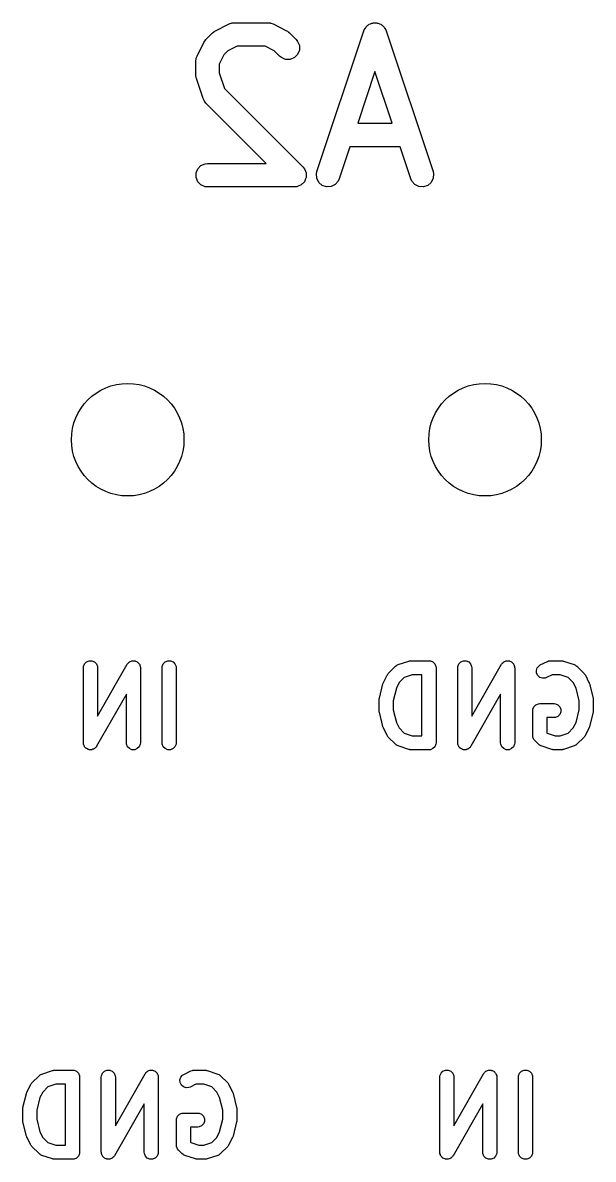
# Model space of a CAD drawing. Extents: x 89 to 178, y -115 to -57.
# Drawn here: x 101.36 to 107.44, y -85.07 to -72.96 of the extents above; entities that cross this region are included whole.
import ezdxf

# ---------------------------------------------------------------- set-up
doc = ezdxf.new("R2010")
doc.units = 0
doc.layers.add('BLACK', color=7, linetype='CONTINUOUS')

msp = doc.modelspace()

# ---------------------------------------------------------------- linework, layer by layer
at = {"layer": 'BLACK', "linetype": 'CONTINUOUS'}
for p, q in [((103.405033, -73.047159), (103.415526, -73.040554)), ((103.415526, -73.040554), (103.558383, -72.969125)), ((103.558383, -72.969125), (103.581268, -72.960367)), ((103.581268, -72.960367), (103.58575, -72.960048)), ((103.58575, -72.960048), (103.589899, -72.95833)), ((103.589899, -72.95833), (103.614285, -72.955928)), ((103.614285, -72.955928), (103.971428, -72.955928)), ((103.971428, -72.955928), (103.995814, -72.95833)), ((103.995814, -72.95833), (103.999962, -72.960048)), ((103.999962, -72.960048), (104.004444, -72.960367)), ((104.004444, -72.960367), (104.02733, -72.969125)), ((104.02733, -72.969125), (104.170187, -73.040554)), ((104.170187, -73.040554), (104.180683, -73.047161)), ((104.495699, -74.5414), (104.995699, -73.041399)), ((104.995699, -73.041399), (105.005689, -73.019024)), ((105.005689, -73.019024), (105.01154, -73.012276)), ((105.01154, -73.012276), (105.015535, -73.004288)), ((105.015535, -73.004288), (105.027374, -72.99402)), ((105.027374, -72.99402), (105.037644, -72.982179)), ((105.037644, -72.982179), (105.045634, -72.978183)), ((105.045634, -72.978183), (105.052381, -72.972333)), ((105.052381, -72.972333), (105.067248, -72.967377)), ((105.067248, -72.967377), (105.081269, -72.960367)), ((105.081269, -72.960367), (105.090178, -72.959733)), ((105.090178, -72.959733), (105.09865, -72.95691)), ((105.09865, -72.95691), (105.114284, -72.95802)), ((105.114284, -72.95802), (105.129918, -72.95691)), ((105.129918, -72.95691), (105.138389, -72.959733)), ((105.138389, -72.959733), (105.147299, -72.960367)), ((105.147299, -72.960367), (105.161318, -72.967376)), ((105.161318, -72.967376), (105.176188, -72.972333)), ((105.176188, -72.972333), (105.182935, -72.978184)), ((105.182935, -72.978184), (105.190924, -72.982179)), ((105.190924, -72.982179), (105.201191, -72.994018)), ((105.201191, -72.994018), (105.213033, -73.004288)), ((105.213033, -73.004288), (105.217028, -73.012279)), ((105.217028, -73.012279), (105.222879, -73.019025)), ((105.222879, -73.019025), (105.232869, -73.0414)), ((105.232869, -73.0414), (105.732869, -74.5414)), ((103.288196, -73.167883), (103.294802, -73.157388)), ((103.294802, -73.157388), (103.296066, -73.154338)), ((103.296066, -73.154338), (103.298884, -73.150903)), ((103.298884, -73.150903), (103.30125, -73.147146)), ((103.30125, -73.147146), (103.303741, -73.144984)), ((103.303741, -73.144984), (103.311611, -73.135396)), ((103.311611, -73.135396), (103.38304, -73.063968)), ((103.38304, -73.063968), (103.392628, -73.056099)), ((103.392628, -73.056099), (103.394789, -73.053608)), ((103.394789, -73.053608), (103.398545, -73.051243)), ((103.398545, -73.051243), (103.401982, -73.048423)), ((103.401982, -73.048423), (103.405033, -73.047159)), ((104.180683, -73.047161), (104.183731, -73.048424)), ((104.183731, -73.048424), (104.187162, -73.05124)), ((104.187162, -73.05124), (104.190924, -73.053608)), ((104.190924, -73.053608), (104.193087, -73.056102)), ((104.193087, -73.056102), (104.202673, -73.063969)), ((104.202673, -73.063969), (104.274101, -73.135396)), ((104.274101, -73.135396), (104.289646, -73.154338)), ((104.289646, -73.154338), (104.308311, -73.199398)), ((103.216767, -73.31074), (103.288196, -73.167883)), ((103.545473, -73.255088), (103.502729, -73.297831)), ((103.643793, -73.205928), (103.545473, -73.255088)), ((103.94192, -73.205928), (103.643793, -73.205928)), ((104.04024, -73.255088), (103.94192, -73.205928)), ((104.097324, -73.312173), (104.04024, -73.255088)), ((104.308311, -73.248171), (104.289646, -73.293231)), ((104.308311, -73.199398), (104.308311, -73.248171)), ((103.20357, -73.366642), (103.205972, -73.342256)), ((103.20357, -73.5095), (103.20357, -73.366642)), ((103.205972, -73.342256), (103.20769, -73.338107)), ((103.20769, -73.338107), (103.208009, -73.333626)), ((103.208009, -73.333626), (103.216767, -73.31074)), ((103.502729, -73.297831), (103.45357, -73.39615)), ((103.45357, -73.39615), (103.45357, -73.489215)), ((104.116266, -73.327718), (104.097324, -73.312173)), ((104.161326, -73.346383), (104.116266, -73.327718)), ((104.210099, -73.346383), (104.161326, -73.346383)), ((104.255159, -73.327718), (104.210099, -73.346383)), ((104.289646, -73.293231), (104.255159, -73.327718)), ((103.204785, -73.521843), (103.20357, -73.5095)), ((103.204552, -73.525135), (103.204785, -73.521843)), ((103.205536, -73.529464), (103.204552, -73.525135)), ((103.45357, -73.489215), (103.509252, -73.656262)), ((105.114283, -73.476211), (104.930569, -74.027357)), ((105.297999, -74.027357), (105.114283, -73.476211)), ((103.205972, -73.533886), (103.205536, -73.529464)), ((103.207235, -73.536935), (103.205972, -73.533886)), ((103.209985, -73.549029), (103.207235, -73.536935)), ((103.281414, -73.763313), (103.209985, -73.549029)), ((103.291404, -73.785688), (103.281414, -73.763313)), ((103.509252, -73.656262), (104.34553, -74.492539)), ((103.294347, -73.789081), (103.291404, -73.785688)), ((103.296066, -73.793231), (103.294347, -73.789081)), ((103.311611, -73.812173), (103.296066, -73.793231)), ((103.955365, -74.455928), (103.311611, -73.812173)), ((104.930569, -74.027357), (105.297999, -74.027357)), ((104.847235, -74.277357), (104.732869, -74.620456)), ((105.381332, -74.277357), (104.847235, -74.277357)), ((105.495699, -74.620457), (105.381332, -74.277357)), ((103.224636, -74.511482), (103.259124, -74.476994)), ((103.259124, -74.476994), (103.304184, -74.45833)), ((103.304184, -74.45833), (103.32857, -74.455928)), ((103.32857, -74.455928), (103.955365, -74.455928)), ((104.34553, -74.492539), (104.361075, -74.511481)), ((103.205972, -74.556542), (103.224636, -74.511482)), ((103.205972, -74.605314), (103.205972, -74.556542)), ((103.224636, -74.650374), (103.205972, -74.605314)), ((104.361075, -74.511481), (104.361076, -74.511482)), ((104.361076, -74.511482), (104.372008, -74.537877)), ((104.372008, -74.537877), (104.37974, -74.556541)), ((104.37974, -74.605315), (104.374273, -74.618512)), ((104.37974, -74.556541), (104.37974, -74.605315)), ((104.490266, -74.565294), (104.495699, -74.5414)), ((104.493723, -74.613943), (104.490266, -74.565294)), ((104.515535, -74.657568), (104.493723, -74.613943)), ((105.734845, -74.613944), (105.713033, -74.657568)), ((105.732869, -74.5414), (105.738302, -74.565294)), ((105.738302, -74.565294), (105.734845, -74.613944)), ((103.259124, -74.684862), (103.224636, -74.650374)), ((103.304184, -74.703526), (103.259124, -74.684862)), ((103.32857, -74.705928), (103.304184, -74.703526)), ((104.257142, -74.705928), (103.32857, -74.705928)), ((104.281528, -74.703526), (104.257142, -74.705928)), ((104.281529, -74.703526), (104.281528, -74.703526)), ((104.294726, -74.698059), (104.281529, -74.703526)), ((104.326588, -74.684862), (104.294726, -74.698059)), ((104.361076, -74.650374), (104.326588, -74.684862)), ((104.374273, -74.618512), (104.361076, -74.650374)), ((104.552381, -74.689523), (104.515535, -74.657568)), ((104.59865, -74.704946), (104.552381, -74.689523)), ((104.647299, -74.701489), (104.59865, -74.704946)), ((104.690924, -74.679677), (104.647299, -74.701489)), ((104.722879, -74.642831), (104.690924, -74.679677)), ((104.732869, -74.620456), (104.722879, -74.642831)), ((105.505689, -74.642832), (105.495699, -74.620457)), ((105.537644, -74.679677), (105.505689, -74.642832)), ((105.581269, -74.701489), (105.537644, -74.679677)), ((105.629918, -74.704946), (105.581269, -74.701489)), ((105.676188, -74.689523), (105.629918, -74.704946)), ((105.713033, -74.657568), (105.676188, -74.689523)), ((102.005951, -79.830295), (102.007392, -79.815663)), ((102.007392, -79.815663), (102.018591, -79.788627)), ((102.018591, -79.788627), (102.039283, -79.767935)), ((102.039283, -79.767935), (102.066319, -79.756736)), ((102.066319, -79.756736), (102.095583, -79.756736)), ((102.095583, -79.756736), (102.122619, -79.767935)), ((102.122619, -79.767935), (102.143311, -79.788627)), ((102.143311, -79.788627), (102.15451, -79.815663)), ((102.15451, -79.815663), (102.155951, -79.830295)), ((102.155951, -80.347878), (102.472976, -79.793085)), ((102.472976, -79.793085), (102.475164, -79.790001)), ((102.475164, -79.790001), (102.475734, -79.788627)), ((102.475734, -79.788627), (102.477133, -79.787227)), ((102.477133, -79.787227), (102.481486, -79.781095)), ((102.481486, -79.781095), (102.489374, -79.774986)), ((102.489374, -79.774986), (102.496426, -79.767935)), ((102.496426, -79.767935), (102.500844, -79.766104)), ((102.500844, -79.766104), (102.504624, -79.763178)), ((102.504624, -79.763178), (102.514245, -79.760553)), ((102.514245, -79.760553), (102.523462, -79.756736)), ((102.523462, -79.756736), (102.528243, -79.756736)), ((102.528243, -79.756736), (102.532855, -79.755478)), ((102.532855, -79.755478), (102.542752, -79.756736)), ((102.542752, -79.756736), (102.552726, -79.756736)), ((102.552726, -79.756736), (102.557141, -79.758565)), ((102.557141, -79.758565), (102.561885, -79.759168)), ((102.561885, -79.759168), (102.570549, -79.764118)), ((102.570549, -79.764118), (102.579762, -79.767935)), ((102.579762, -79.767935), (102.58314, -79.771313)), ((102.58314, -79.771313), (102.587294, -79.773687)), ((102.587294, -79.773687), (102.593403, -79.781576)), ((102.593403, -79.781576), (102.600454, -79.788627)), ((102.600454, -79.788627), (102.602283, -79.793043)), ((102.602283, -79.793043), (102.605211, -79.796824)), ((102.605211, -79.796824), (102.607835, -79.806447)), ((102.607835, -79.806447), (102.611653, -79.815663)), ((102.611653, -79.815663), (102.612389, -79.823145)), ((102.612389, -79.823145), (102.612911, -79.825056)), ((102.612911, -79.825056), (102.612723, -79.826531)), ((102.612723, -79.826531), (102.613094, -79.830295)), ((102.844046, -79.830295), (102.845487, -79.815663)), ((102.845487, -79.815663), (102.856686, -79.788627)), ((102.856686, -79.788627), (102.877378, -79.767935)), ((102.877378, -79.767935), (102.904414, -79.756736)), ((102.904414, -79.756736), (102.933678, -79.756736)), ((102.933678, -79.756736), (102.960714, -79.767935)), ((102.960714, -79.767935), (102.981406, -79.788627)), ((102.981406, -79.788627), (102.992605, -79.815663)), ((102.992605, -79.815663), (102.994046, -79.830295)), ((105.25649, -79.891547), (105.33268, -79.815357)), ((105.33268, -79.815357), (105.344045, -79.806029)), ((105.344045, -79.806029), (105.346537, -79.804996)), ((105.346537, -79.804996), (105.348571, -79.803233)), ((105.348571, -79.803233), (105.361996, -79.797239)), ((105.361996, -79.797239), (105.476282, -79.759144)), ((105.476282, -79.759144), (105.483535, -79.757494)), ((105.483535, -79.757494), (105.485367, -79.756736)), ((105.485367, -79.756736), (105.488021, -79.756474)), ((105.488021, -79.756474), (105.490619, -79.755884)), ((105.490619, -79.755884), (105.492593, -79.756024)), ((105.492593, -79.756024), (105.499999, -79.755295)), ((105.499999, -79.755295), (105.690475, -79.755295)), ((105.690475, -79.755295), (105.705107, -79.756736)), ((105.705107, -79.756736), (105.732143, -79.767935)), ((105.732143, -79.767935), (105.752835, -79.788627)), ((105.752835, -79.788627), (105.764034, -79.815663)), ((105.764034, -79.815663), (105.765475, -79.830295)), ((105.996427, -79.830295), (105.997868, -79.815663)), ((105.997868, -79.815663), (106.009067, -79.788627)), ((106.009067, -79.788627), (106.029759, -79.767935)), ((106.029759, -79.767935), (106.056795, -79.756736)), ((106.056795, -79.756736), (106.086059, -79.756736)), ((106.086059, -79.756736), (106.113095, -79.767935)), ((106.113095, -79.767935), (106.133787, -79.788627)), ((106.133787, -79.788627), (106.144986, -79.815663)), ((106.144986, -79.815663), (106.146427, -79.830295)), ((106.146427, -80.347878), (106.463452, -79.793085)), ((106.463452, -79.793085), (106.46564, -79.790001)), ((106.46564, -79.790001), (106.46621, -79.788627)), ((106.46621, -79.788627), (106.467609, -79.787227)), ((106.467609, -79.787227), (106.471962, -79.781095)), ((106.471962, -79.781095), (106.47985, -79.774986)), ((106.47985, -79.774986), (106.486902, -79.767935)), ((106.486902, -79.767935), (106.49132, -79.766104)), ((106.49132, -79.766104), (106.4951, -79.763178)), ((106.4951, -79.763178), (106.504721, -79.760553)), ((106.504721, -79.760553), (106.513938, -79.756736)), ((106.513938, -79.756736), (106.518719, -79.756736)), ((106.518719, -79.756736), (106.523331, -79.755478)), ((106.523331, -79.755478), (106.533228, -79.756736)), ((106.533228, -79.756736), (106.543202, -79.756736)), ((106.543202, -79.756736), (106.547617, -79.758565)), ((106.547617, -79.758565), (106.552361, -79.759168)), ((106.552361, -79.759168), (106.561025, -79.764118)), ((106.561025, -79.764118), (106.570238, -79.767935)), ((106.570238, -79.767935), (106.573616, -79.771313)), ((106.573616, -79.771313), (106.57777, -79.773687)), ((106.57777, -79.773687), (106.583879, -79.781576)), ((106.583879, -79.781576), (106.59093, -79.788627)), ((106.59093, -79.788627), (106.592759, -79.793043)), ((106.592759, -79.793043), (106.595687, -79.796824)), ((106.595687, -79.796824), (106.598311, -79.806447)), ((106.598311, -79.806447), (106.602129, -79.815663)), ((106.602129, -79.815663), (106.602865, -79.823145)), ((106.602865, -79.823145), (106.603387, -79.825056)), ((106.603387, -79.825056), (106.603199, -79.826531)), ((106.603199, -79.826531), (106.60357, -79.830295)), ((106.844366, -79.831248), (106.863539, -79.80914)), ((106.863539, -79.80914), (106.875982, -79.801308)), ((106.875982, -79.801308), (106.952172, -79.763213)), ((106.952172, -79.763213), (106.965904, -79.757958)), ((106.965904, -79.757958), (106.968591, -79.757767)), ((106.968591, -79.757767), (106.971081, -79.756736)), ((106.971081, -79.756736), (106.985713, -79.755295)), ((106.985713, -79.755295), (107.099999, -79.755295)), ((107.099999, -79.755295), (107.107404, -79.756024)), ((107.107404, -79.756024), (107.109379, -79.755884)), ((107.109379, -79.755884), (107.111976, -79.756474)), ((107.111976, -79.756474), (107.114631, -79.756736)), ((107.114631, -79.756736), (107.116462, -79.757494)), ((107.116462, -79.757494), (107.123716, -79.759144)), ((107.123716, -79.759144), (107.238002, -79.797239)), ((107.238002, -79.797239), (107.251427, -79.803233)), ((107.251427, -79.803233), (107.253462, -79.804998)), ((107.253462, -79.804998), (107.255953, -79.80603)), ((107.255953, -79.80603), (107.267318, -79.815357)), ((107.267318, -79.815357), (107.343508, -79.891547)), ((102.005951, -80.630295), (102.005951, -79.830295)), ((102.155951, -79.830295), (102.155951, -80.347878)), ((102.613094, -79.830295), (102.613094, -80.630295)), ((102.844046, -80.630295), (102.844046, -79.830295)), ((102.994046, -79.830295), (102.994046, -80.630295)), ((105.204346, -79.98723), (105.242441, -79.911039)), ((105.242441, -79.911039), (105.246405, -79.904739)), ((105.246405, -79.904739), (105.247163, -79.902912)), ((105.247163, -79.902912), (105.248851, -79.900855)), ((105.248851, -79.900855), (105.250273, -79.898596)), ((105.250273, -79.898596), (105.251771, -79.897296)), ((105.251771, -79.897296), (105.25649, -79.891547)), ((105.426226, -79.933942), (105.371162, -79.989006)), ((105.512169, -79.905295), (105.426226, -79.933942)), ((105.615475, -79.905295), (105.512169, -79.905295)), ((105.615475, -80.555295), (105.615475, -79.905295)), ((105.765475, -79.830295), (105.765475, -80.630295)), ((105.996427, -80.630295), (105.996427, -79.830295)), ((106.146427, -79.830295), (106.146427, -80.347878)), ((106.60357, -79.830295), (106.60357, -80.630295)), ((106.835112, -79.859009), (106.844366, -79.831248)), ((106.837186, -79.888199), (106.835112, -79.859009)), ((106.850273, -79.914374), (106.837186, -79.888199)), ((106.872381, -79.933547), (106.850273, -79.914374)), ((106.900142, -79.942801), (106.872381, -79.933547)), ((106.929332, -79.940727), (106.900142, -79.942801)), ((106.943064, -79.935472), (106.929332, -79.940727)), ((107.003418, -79.905295), (106.943064, -79.935472)), ((107.087829, -79.905295), (107.003418, -79.905295)), ((107.173771, -79.933942), (107.087829, -79.905295)), ((107.228835, -79.989006), (107.173771, -79.933942)), ((107.343508, -79.891547), (107.348228, -79.897297)), ((107.348228, -79.897297), (107.349725, -79.898596)), ((107.349725, -79.898596), (107.351144, -79.90085)), ((107.351144, -79.90085), (107.352836, -79.902912)), ((107.352836, -79.902912), (107.353594, -79.904744)), ((107.353594, -79.904744), (107.357557, -79.911039)), ((107.357557, -79.911039), (107.395652, -79.98723)), ((105.160571, -80.154961), (105.198667, -80.00258)), ((105.198667, -80.00258), (105.199052, -80.0015)), ((105.199052, -80.0015), (105.199091, -80.000962)), ((105.199091, -80.000962), (105.201415, -79.994886)), ((105.201415, -79.994886), (105.203614, -79.988735)), ((105.203614, -79.988735), (105.203936, -79.988299)), ((105.203936, -79.988299), (105.204346, -79.98723)), ((105.342192, -80.046946), (105.308332, -80.182387)), ((105.371162, -79.989006), (105.342192, -80.046946)), ((107.257805, -80.046945), (107.228835, -79.989006)), ((107.291666, -80.182387), (107.257805, -80.046945)), ((107.395652, -79.98723), (107.396061, -79.988299)), ((107.396061, -79.988299), (107.396384, -79.988735)), ((107.396384, -79.988735), (107.398582, -79.994886)), ((107.398582, -79.994886), (107.400907, -80.000962)), ((107.400907, -80.000962), (107.400945, -80.0015)), ((107.400945, -80.0015), (107.401331, -80.00258)), ((107.401331, -80.00258), (107.439427, -80.154962)), ((102.463094, -80.112711), (102.146069, -80.667505)), ((102.463094, -80.630295), (102.463094, -80.112711)), ((105.158332, -80.173152), (105.158583, -80.170598)), ((105.158332, -80.287438), (105.158332, -80.173152)), ((105.158421, -80.169506), (105.15923, -80.164031)), ((105.158583, -80.170598), (105.158421, -80.169506)), ((105.15923, -80.164031), (105.159773, -80.15852)), ((105.159773, -80.15852), (105.160195, -80.157499)), ((105.160195, -80.157499), (105.160571, -80.154961)), ((105.308332, -80.182387), (105.308332, -80.278202)), ((106.45357, -80.112711), (106.136545, -80.667505)), ((106.45357, -80.630295), (106.45357, -80.112711)), ((107.291666, -80.278202), (107.291666, -80.182387)), ((107.439427, -80.154962), (107.439802, -80.157498)), ((107.439802, -80.157498), (107.440225, -80.15852)), ((107.440225, -80.15852), (107.440767, -80.164032)), ((107.440767, -80.164032), (107.441577, -80.169506)), ((107.441577, -80.169506), (107.441414, -80.170598)), ((107.441414, -80.170598), (107.441666, -80.173152)), ((107.441666, -80.173152), (107.441666, -80.287438)), ((105.158583, -80.289991), (105.158332, -80.287438)), ((105.158421, -80.291084), (105.158583, -80.289991)), ((105.15923, -80.296558), (105.158421, -80.291084)), ((105.159773, -80.30207), (105.15923, -80.296558)), ((105.160195, -80.30309), (105.159773, -80.30207)), ((105.160571, -80.305629), (105.160195, -80.30309)), ((105.198667, -80.45801), (105.160571, -80.305629)), ((105.308332, -80.278202), (105.342192, -80.413642)), ((106.796427, -80.287438), (106.797868, -80.272806)), ((106.796427, -80.554104), (106.796427, -80.287438)), ((106.797868, -80.272806), (106.809067, -80.24577)), ((106.809067, -80.24577), (106.829759, -80.225078)), ((106.829759, -80.225078), (106.856795, -80.213879)), ((106.856795, -80.213879), (106.871427, -80.212438)), ((106.871427, -80.212438), (107.023808, -80.212438)), ((107.023808, -80.212438), (107.03844, -80.213879)), ((107.03844, -80.213879), (107.065476, -80.225078)), ((107.065476, -80.225078), (107.086168, -80.24577)), ((107.086168, -80.24577), (107.097367, -80.272806)), ((107.097367, -80.30207), (107.086168, -80.329106)), ((107.097367, -80.272806), (107.097367, -80.30207)), ((107.257805, -80.413643), (107.291666, -80.278202)), ((107.439427, -80.305628), (107.401331, -80.45801)), ((107.439802, -80.303091), (107.439427, -80.305628)), ((107.440225, -80.30207), (107.439802, -80.303091)), ((107.440767, -80.296557), (107.440225, -80.30207)), ((107.441577, -80.291084), (107.440767, -80.296557)), ((107.441666, -80.287438), (107.441414, -80.289991)), ((107.441414, -80.289991), (107.441577, -80.291084)), ((105.342192, -80.413642), (105.371162, -80.471582)), ((107.023808, -80.362438), (106.946427, -80.362438)), ((106.946427, -80.362438), (106.946427, -80.523038)), ((107.03844, -80.360997), (107.023808, -80.362438)), ((107.065476, -80.349798), (107.03844, -80.360997)), ((107.086168, -80.329106), (107.065476, -80.349798)), ((107.228835, -80.471582), (107.257805, -80.413643)), ((105.199052, -80.459089), (105.198667, -80.45801)), ((105.199091, -80.459628), (105.199052, -80.459089)), ((105.201415, -80.465703), (105.199091, -80.459628)), ((105.203614, -80.471855), (105.201415, -80.465703)), ((105.203936, -80.47229), (105.203614, -80.471855)), ((105.204346, -80.47336), (105.203936, -80.47229)), ((105.242441, -80.54955), (105.204346, -80.47336)), ((105.246404, -80.555846), (105.242441, -80.54955)), ((105.371162, -80.471582), (105.426227, -80.526648)), ((105.426227, -80.526648), (105.512169, -80.555295)), ((106.946427, -80.523038), (106.950037, -80.526648)), ((106.950037, -80.526648), (107.035978, -80.555295)), ((107.087829, -80.555295), (107.17377, -80.526648)), ((107.17377, -80.526648), (107.228835, -80.471582)), ((107.357557, -80.54955), (107.353593, -80.555846)), ((107.395652, -80.47336), (107.357557, -80.54955)), ((107.396061, -80.47229), (107.395652, -80.47336)), ((107.396384, -80.471855), (107.396061, -80.47229)), ((107.398582, -80.465703), (107.396384, -80.471855)), ((107.400907, -80.459628), (107.398582, -80.465703)), ((107.400945, -80.459089), (107.400907, -80.459628)), ((107.401331, -80.45801), (107.400945, -80.459089)), ((102.006321, -80.634058), (102.005951, -80.630295)), ((102.006134, -80.635534), (102.006321, -80.634058)), ((102.006655, -80.637444), (102.006134, -80.635534)), ((102.007392, -80.644927), (102.006655, -80.637444)), ((102.011209, -80.654142), (102.007392, -80.644927)), ((102.013834, -80.663766), (102.011209, -80.654142)), ((102.016761, -80.667546), (102.013834, -80.663766)), ((102.018591, -80.671963), (102.016761, -80.667546)), ((102.025641, -80.679013), (102.018591, -80.671963)), ((102.141911, -80.673362), (102.137559, -80.679495)), ((102.143311, -80.671963), (102.141911, -80.673362)), ((102.14388, -80.670588), (102.143311, -80.671963)), ((102.146069, -80.667505), (102.14388, -80.670588)), ((102.464535, -80.644927), (102.463094, -80.630295)), ((102.475734, -80.671963), (102.464535, -80.644927)), ((102.496426, -80.692655), (102.475734, -80.671963)), ((102.600454, -80.671963), (102.579762, -80.692655)), ((102.611653, -80.644927), (102.600454, -80.671963)), ((102.613094, -80.630295), (102.611653, -80.644927)), ((102.845487, -80.644927), (102.844046, -80.630295)), ((102.856686, -80.671963), (102.845487, -80.644927)), ((102.877378, -80.692655), (102.856686, -80.671963)), ((102.981406, -80.671963), (102.960714, -80.692655)), ((102.992605, -80.644927), (102.981406, -80.671963)), ((102.994046, -80.630295), (102.992605, -80.644927)), ((105.247162, -80.557676), (105.246404, -80.555846)), ((105.248851, -80.559734), (105.247162, -80.557676)), ((105.250273, -80.561993), (105.248851, -80.559734)), ((105.251771, -80.563292), (105.250273, -80.561993)), ((105.25649, -80.569042), (105.251771, -80.563292)), ((105.33268, -80.645233), (105.25649, -80.569042)), ((105.344045, -80.65456), (105.33268, -80.645233)), ((105.346535, -80.655591), (105.344045, -80.65456)), ((105.348571, -80.657357), (105.346535, -80.655591)), ((105.361996, -80.663351), (105.348571, -80.657357)), ((105.476282, -80.701446), (105.361996, -80.663351)), ((105.512169, -80.555295), (105.615475, -80.555295)), ((105.752835, -80.671963), (105.732143, -80.692655)), ((105.764034, -80.644927), (105.752835, -80.671963)), ((105.765475, -80.630295), (105.764034, -80.644927)), ((105.996797, -80.634058), (105.996427, -80.630295)), ((105.99661, -80.635534), (105.996797, -80.634058)), ((105.997131, -80.637444), (105.99661, -80.635534)), ((105.997868, -80.644927), (105.997131, -80.637444)), ((106.001685, -80.654142), (105.997868, -80.644927)), ((106.00431, -80.663766), (106.001685, -80.654142)), ((106.007237, -80.667546), (106.00431, -80.663766)), ((106.009067, -80.671963), (106.007237, -80.667546)), ((106.016117, -80.679013), (106.009067, -80.671963)), ((106.132387, -80.673362), (106.128035, -80.679495)), ((106.133787, -80.671963), (106.132387, -80.673362)), ((106.134356, -80.670588), (106.133787, -80.671963)), ((106.136545, -80.667505), (106.134356, -80.670588)), ((106.455011, -80.644927), (106.45357, -80.630295)), ((106.46621, -80.671963), (106.455011, -80.644927)), ((106.486902, -80.692655), (106.46621, -80.671963)), ((106.59093, -80.671963), (106.570238, -80.692655)), ((106.602129, -80.644927), (106.59093, -80.671963)), ((106.60357, -80.630295), (106.602129, -80.644927)), ((106.797868, -80.568736), (106.796427, -80.554104)), ((106.797995, -80.569042), (106.797868, -80.568736)), ((106.809067, -80.595772), (106.797995, -80.569042)), ((106.818394, -80.607137), (106.809067, -80.595772)), ((106.85649, -80.645233), (106.818394, -80.607137)), ((106.867855, -80.654561), (106.85649, -80.645233)), ((106.870345, -80.655592), (106.867855, -80.654561)), ((106.87238, -80.657357), (106.870345, -80.655592)), ((106.885806, -80.663351), (106.87238, -80.657357)), ((107.000091, -80.701446), (106.885806, -80.663351)), ((107.035978, -80.555295), (107.087829, -80.555295)), ((107.238002, -80.663351), (107.123716, -80.701446)), ((107.251427, -80.657357), (107.238002, -80.663351)), ((107.253462, -80.655591), (107.251427, -80.657357)), ((107.255953, -80.65456), (107.253462, -80.655591)), ((107.267318, -80.645233), (107.255953, -80.65456)), ((107.343509, -80.569041), (107.267318, -80.645233)), ((107.348226, -80.563292), (107.343509, -80.569041)), ((107.349725, -80.561993), (107.348226, -80.563292)), ((107.351146, -80.559734), (107.349725, -80.561993)), ((107.352836, -80.557676), (107.351146, -80.559734)), ((107.353593, -80.555846), (107.352836, -80.557676)), ((102.031751, -80.686903), (102.025641, -80.679013)), ((102.035904, -80.689276), (102.031751, -80.686903)), ((102.039283, -80.692655), (102.035904, -80.689276)), ((102.048495, -80.696471), (102.039283, -80.692655)), ((102.05716, -80.701422), (102.048495, -80.696471)), ((102.061903, -80.702024), (102.05716, -80.701422)), ((102.066319, -80.703854), (102.061903, -80.702024)), ((102.076293, -80.703854), (102.066319, -80.703854)), ((102.08619, -80.705112), (102.076293, -80.703854)), ((102.090802, -80.703854), (102.08619, -80.705112)), ((102.095583, -80.703854), (102.090802, -80.703854)), ((102.104798, -80.700036), (102.095583, -80.703854)), ((102.114422, -80.697412), (102.104798, -80.700036)), ((102.118202, -80.694484), (102.114422, -80.697412)), ((102.122619, -80.692655), (102.118202, -80.694484)), ((102.129669, -80.685604), (102.122619, -80.692655)), ((102.137559, -80.679495), (102.129669, -80.685604)), ((102.523462, -80.703854), (102.496426, -80.692655)), ((102.552726, -80.703854), (102.523462, -80.703854)), ((102.579762, -80.692655), (102.552726, -80.703854)), ((102.904414, -80.703854), (102.877378, -80.692655)), ((102.933678, -80.703854), (102.904414, -80.703854)), ((102.960714, -80.692655), (102.933678, -80.703854)), ((105.483535, -80.703095), (105.476282, -80.701446)), ((105.485367, -80.703854), (105.483535, -80.703095)), ((105.488021, -80.704115), (105.485367, -80.703854)), ((105.490619, -80.704706), (105.488021, -80.704115)), ((105.492593, -80.704565), (105.490619, -80.704706)), ((105.499999, -80.705295), (105.492593, -80.704565)), ((105.690475, -80.705295), (105.499999, -80.705295)), ((105.705107, -80.703854), (105.690475, -80.705295)), ((105.732143, -80.692655), (105.705107, -80.703854)), ((106.022227, -80.686903), (106.016117, -80.679013)), ((106.02638, -80.689276), (106.022227, -80.686903)), ((106.029759, -80.692655), (106.02638, -80.689276)), ((106.038971, -80.696471), (106.029759, -80.692655)), ((106.047636, -80.701422), (106.038971, -80.696471)), ((106.052379, -80.702024), (106.047636, -80.701422)), ((106.056795, -80.703854), (106.052379, -80.702024)), ((106.066769, -80.703854), (106.056795, -80.703854)), ((106.076666, -80.705112), (106.066769, -80.703854)), ((106.081278, -80.703854), (106.076666, -80.705112)), ((106.086059, -80.703854), (106.081278, -80.703854)), ((106.095274, -80.700036), (106.086059, -80.703854)), ((106.104898, -80.697412), (106.095274, -80.700036)), ((106.108678, -80.694484), (106.104898, -80.697412)), ((106.113095, -80.692655), (106.108678, -80.694484)), ((106.120145, -80.685604), (106.113095, -80.692655)), ((106.128035, -80.679495), (106.120145, -80.685604)), ((106.513938, -80.703854), (106.486902, -80.692655)), ((106.543202, -80.703854), (106.513938, -80.703854)), ((106.570238, -80.692655), (106.543202, -80.703854)), ((107.007344, -80.703095), (107.000091, -80.701446)), ((107.009176, -80.703854), (107.007344, -80.703095)), ((107.01183, -80.704115), (107.009176, -80.703854)), ((107.014428, -80.704706), (107.01183, -80.704115)), ((107.016402, -80.704565), (107.014428, -80.704706)), ((107.023808, -80.705295), (107.016402, -80.704565)), ((107.099999, -80.705295), (107.023808, -80.705295)), ((107.107404, -80.704565), (107.099999, -80.705295)), ((107.109379, -80.704706), (107.107404, -80.704565)), ((107.111976, -80.704115), (107.109379, -80.704706)), ((107.114631, -80.703854), (107.111976, -80.704115)), ((107.116462, -80.703095), (107.114631, -80.703854)), ((107.123716, -80.701446), (107.116462, -80.703095)), ((101.45649, -84.255547), (101.53268, -84.179357)), ((101.53268, -84.179357), (101.544045, -84.170029)), ((101.544045, -84.170029), (101.546537, -84.168996)), ((101.546537, -84.168996), (101.548571, -84.167233)), ((101.548571, -84.167233), (101.561996, -84.161239)), ((101.561996, -84.161239), (101.676282, -84.123144)), ((101.676282, -84.123144), (101.683535, -84.121494)), ((101.683535, -84.121494), (101.685367, -84.120736)), ((101.685367, -84.120736), (101.688021, -84.120474)), ((101.688021, -84.120474), (101.690619, -84.119884)), ((101.690619, -84.119884), (101.692593, -84.120024)), ((101.692593, -84.120024), (101.699999, -84.119295)), ((101.699999, -84.119295), (101.890475, -84.119295)), ((101.890475, -84.119295), (101.905107, -84.120736)), ((101.905107, -84.120736), (101.932143, -84.131935)), ((101.932143, -84.131935), (101.952835, -84.152627)), ((101.952835, -84.152627), (101.964034, -84.179663)), ((101.964034, -84.179663), (101.965475, -84.194295)), ((102.196427, -84.194295), (102.197868, -84.179663)), ((102.197868, -84.179663), (102.209067, -84.152627)), ((102.209067, -84.152627), (102.229759, -84.131935)), ((102.229759, -84.131935), (102.256795, -84.120736)), ((102.256795, -84.120736), (102.286059, -84.120736)), ((102.286059, -84.120736), (102.313095, -84.131935)), ((102.313095, -84.131935), (102.333787, -84.152627)), ((102.333787, -84.152627), (102.344986, -84.179663)), ((102.344986, -84.179663), (102.346427, -84.194295)), ((102.346427, -84.711878), (102.663452, -84.157085)), ((102.663452, -84.157085), (102.66564, -84.154001)), ((102.66564, -84.154001), (102.66621, -84.152627)), ((102.66621, -84.152627), (102.667609, -84.151227)), ((102.667609, -84.151227), (102.671962, -84.145095)), ((102.671962, -84.145095), (102.67985, -84.138986)), ((102.67985, -84.138986), (102.686902, -84.131935)), ((102.686902, -84.131935), (102.69132, -84.130104)), ((102.69132, -84.130104), (102.6951, -84.127178)), ((102.6951, -84.127178), (102.704721, -84.124553)), ((102.704721, -84.124553), (102.713938, -84.120736)), ((102.713938, -84.120736), (102.718719, -84.120736)), ((102.718719, -84.120736), (102.723331, -84.119478)), ((102.723331, -84.119478), (102.733228, -84.120736)), ((102.733228, -84.120736), (102.743202, -84.120736)), ((102.743202, -84.120736), (102.747617, -84.122565)), ((102.747617, -84.122565), (102.752361, -84.123168)), ((102.752361, -84.123168), (102.761025, -84.128118)), ((102.761025, -84.128118), (102.770238, -84.131935)), ((102.770238, -84.131935), (102.773616, -84.135313)), ((102.773616, -84.135313), (102.77777, -84.137687)), ((102.77777, -84.137687), (102.783879, -84.145576)), ((102.783879, -84.145576), (102.79093, -84.152627)), ((102.79093, -84.152627), (102.792759, -84.157043)), ((102.792759, -84.157043), (102.795687, -84.160824)), ((102.795687, -84.160824), (102.798311, -84.170447)), ((102.798311, -84.170447), (102.802129, -84.179663)), ((102.802129, -84.179663), (102.802865, -84.187145)), ((102.802865, -84.187145), (102.803387, -84.189056)), ((103.044366, -84.195248), (103.063539, -84.17314)), ((103.063539, -84.17314), (103.075982, -84.165308)), ((103.075982, -84.165308), (103.152172, -84.127213)), ((103.152172, -84.127213), (103.165904, -84.121958)), ((103.165904, -84.121958), (103.168591, -84.121767)), ((103.168591, -84.121767), (103.171081, -84.120736)), ((103.171081, -84.120736), (103.185713, -84.119295)), ((103.185713, -84.119295), (103.299999, -84.119295)), ((103.299999, -84.119295), (103.307404, -84.120024)), ((103.307404, -84.120024), (103.309379, -84.119884)), ((103.309379, -84.119884), (103.311976, -84.120474)), ((103.311976, -84.120474), (103.314631, -84.120736)), ((103.314631, -84.120736), (103.316462, -84.121494)), ((103.316462, -84.121494), (103.323716, -84.123144)), ((103.323716, -84.123144), (103.438002, -84.161239)), ((103.438002, -84.161239), (103.451427, -84.167233)), ((103.451427, -84.167233), (103.453462, -84.168998)), ((103.453462, -84.168998), (103.455953, -84.17003)), ((103.455953, -84.17003), (103.467318, -84.179357)), ((103.467318, -84.179357), (103.543508, -84.255547)), ((105.805951, -84.194295), (105.807392, -84.179663)), ((105.807392, -84.179663), (105.818591, -84.152627)), ((105.818591, -84.152627), (105.839283, -84.131935)), ((105.839283, -84.131935), (105.866319, -84.120736)), ((105.866319, -84.120736), (105.895583, -84.120736)), ((105.895583, -84.120736), (105.922619, -84.131935)), ((105.922619, -84.131935), (105.943311, -84.152627)), ((105.943311, -84.152627), (105.95451, -84.179663)), ((105.95451, -84.179663), (105.955951, -84.194295)), ((105.955951, -84.711878), (106.272976, -84.157085)), ((106.272976, -84.157085), (106.275164, -84.154001)), ((106.275164, -84.154001), (106.275734, -84.152627)), ((106.275734, -84.152627), (106.277133, -84.151227)), ((106.277133, -84.151227), (106.281486, -84.145095)), ((106.281486, -84.145095), (106.289374, -84.138986)), ((106.289374, -84.138986), (106.296426, -84.131935)), ((106.296426, -84.131935), (106.300844, -84.130104)), ((106.300844, -84.130104), (106.304624, -84.127178)), ((106.304624, -84.127178), (106.314245, -84.124553)), ((106.314245, -84.124553), (106.323462, -84.120736)), ((106.323462, -84.120736), (106.328243, -84.120736)), ((106.328243, -84.120736), (106.332855, -84.119478)), ((106.332855, -84.119478), (106.342752, -84.120736)), ((106.342752, -84.120736), (106.352726, -84.120736)), ((106.352726, -84.120736), (106.357141, -84.122565)), ((106.357141, -84.122565), (106.361885, -84.123168)), ((106.361885, -84.123168), (106.370549, -84.128118)), ((106.370549, -84.128118), (106.379762, -84.131935)), ((106.379762, -84.131935), (106.38314, -84.135313)), ((106.38314, -84.135313), (106.387294, -84.137687)), ((106.387294, -84.137687), (106.393403, -84.145576)), ((106.393403, -84.145576), (106.400454, -84.152627)), ((106.400454, -84.152627), (106.402283, -84.157043)), ((106.402283, -84.157043), (106.405211, -84.160824)), ((106.405211, -84.160824), (106.407835, -84.170447)), ((106.407835, -84.170447), (106.411653, -84.179663)), ((106.411653, -84.179663), (106.412389, -84.187145)), ((106.412389, -84.187145), (106.412911, -84.189056)), ((106.644046, -84.194295), (106.645487, -84.179663)), ((106.645487, -84.179663), (106.656686, -84.152627)), ((106.656686, -84.152627), (106.677378, -84.131935)), ((106.677378, -84.131935), (106.704414, -84.120736)), ((106.704414, -84.120736), (106.733678, -84.120736)), ((106.733678, -84.120736), (106.760714, -84.131935)), ((106.760714, -84.131935), (106.781406, -84.152627)), ((106.781406, -84.152627), (106.792605, -84.179663)), ((106.792605, -84.179663), (106.794046, -84.194295)), ((101.404346, -84.35123), (101.442441, -84.275039)), ((101.442441, -84.275039), (101.446405, -84.268739)), ((101.446405, -84.268739), (101.447163, -84.266912)), ((101.447163, -84.266912), (101.448851, -84.264855)), ((101.448851, -84.264855), (101.450273, -84.262596)), ((101.450273, -84.262596), (101.451771, -84.261296)), ((101.451771, -84.261296), (101.45649, -84.255547)), ((101.626226, -84.297942), (101.571162, -84.353006)), ((101.712169, -84.269295), (101.626226, -84.297942)), ((101.815475, -84.269295), (101.712169, -84.269295)), ((101.815475, -84.919295), (101.815475, -84.269295)), ((101.965475, -84.194295), (101.965475, -84.994295)), ((102.196427, -84.994295), (102.196427, -84.194295)), ((102.346427, -84.194295), (102.346427, -84.711878)), ((102.803387, -84.189056), (102.803199, -84.190531)), ((102.803199, -84.190531), (102.80357, -84.194295)), ((102.80357, -84.194295), (102.80357, -84.994295)), ((103.035112, -84.223009), (103.044366, -84.195248)), ((103.037186, -84.252199), (103.035112, -84.223009)), ((103.050273, -84.278374), (103.037186, -84.252199)), ((103.072381, -84.297547), (103.050273, -84.278374)), ((103.100142, -84.306801), (103.072381, -84.297547)), ((103.129332, -84.304727), (103.100142, -84.306801)), ((103.143064, -84.299472), (103.129332, -84.304727)), ((103.203418, -84.269295), (103.143064, -84.299472)), ((103.287829, -84.269295), (103.203418, -84.269295)), ((103.373771, -84.297942), (103.287829, -84.269295)), ((103.428835, -84.353006), (103.373771, -84.297942)), ((103.543508, -84.255547), (103.548228, -84.261297)), ((103.548228, -84.261297), (103.549725, -84.262596)), ((103.549725, -84.262596), (103.551144, -84.26485)), ((103.551144, -84.26485), (103.552836, -84.266912)), ((103.552836, -84.266912), (103.553594, -84.268744)), ((103.553594, -84.268744), (103.557557, -84.275039)), ((103.557557, -84.275039), (103.595652, -84.35123)), ((105.805951, -84.994295), (105.805951, -84.194295)), ((105.955951, -84.194295), (105.955951, -84.711878)), ((106.412911, -84.189056), (106.412723, -84.190531)), ((106.412723, -84.190531), (106.413094, -84.194295)), ((106.413094, -84.194295), (106.413094, -84.994295)), ((106.644046, -84.994295), (106.644046, -84.194295)), ((106.794046, -84.194295), (106.794046, -84.994295)), ((101.360571, -84.518961), (101.398667, -84.36658)), ((101.398667, -84.36658), (101.399052, -84.3655)), ((101.399052, -84.3655), (101.399091, -84.364962)), ((101.399091, -84.364962), (101.401415, -84.358886)), ((101.401415, -84.358886), (101.403614, -84.352735)), ((101.403614, -84.352735), (101.403936, -84.352299)), ((101.403936, -84.352299), (101.404346, -84.35123)), ((101.542192, -84.410946), (101.508332, -84.546387)), ((101.571162, -84.353006), (101.542192, -84.410946)), ((103.457805, -84.410945), (103.428835, -84.353006)), ((103.491666, -84.546387), (103.457805, -84.410945)), ((103.595652, -84.35123), (103.596061, -84.352299)), ((103.596061, -84.352299), (103.596384, -84.352735)), ((103.596384, -84.352735), (103.598582, -84.358886)), ((103.598582, -84.358886), (103.600907, -84.364962)), ((103.600907, -84.364962), (103.600945, -84.3655)), ((103.600945, -84.3655), (103.601331, -84.36658)), ((103.601331, -84.36658), (103.639427, -84.518962)), ((101.358332, -84.537152), (101.358583, -84.534598)), ((101.358332, -84.651438), (101.358332, -84.537152)), ((101.358421, -84.533506), (101.35923, -84.528031)), ((101.358583, -84.534598), (101.358421, -84.533506)), ((101.35923, -84.528031), (101.359773, -84.52252)), ((101.359773, -84.52252), (101.360195, -84.521499)), ((101.360195, -84.521499), (101.360571, -84.518961)), ((101.508332, -84.546387), (101.508332, -84.642202)), ((102.65357, -84.476711), (102.336545, -85.031505)), ((102.65357, -84.994295), (102.65357, -84.476711)), ((103.491666, -84.642202), (103.491666, -84.546387)), ((103.639427, -84.518962), (103.639802, -84.521498)), ((103.639802, -84.521498), (103.640225, -84.52252)), ((103.640225, -84.52252), (103.640767, -84.528032)), ((103.640767, -84.528032), (103.641577, -84.533506)), ((103.641577, -84.533506), (103.641414, -84.534598)), ((103.641414, -84.534598), (103.641666, -84.537152)), ((103.641666, -84.537152), (103.641666, -84.651438)), ((106.263094, -84.476711), (105.946069, -85.031505)), ((106.263094, -84.994295), (106.263094, -84.476711)), ((101.358583, -84.653991), (101.358332, -84.651438)), ((101.358421, -84.655084), (101.358583, -84.653991)), ((101.35923, -84.660558), (101.358421, -84.655084)), ((101.359773, -84.66607), (101.35923, -84.660558)), ((101.360195, -84.66709), (101.359773, -84.66607)), ((101.360571, -84.669629), (101.360195, -84.66709)), ((101.398667, -84.82201), (101.360571, -84.669629)), ((101.508332, -84.642202), (101.542192, -84.777642)), ((102.996427, -84.651438), (102.997868, -84.636806)), ((102.996427, -84.918104), (102.996427, -84.651438)), ((102.997868, -84.636806), (103.009067, -84.60977)), ((103.009067, -84.60977), (103.029759, -84.589078)), ((103.029759, -84.589078), (103.056795, -84.577879)), ((103.056795, -84.577879), (103.071427, -84.576438)), ((103.071427, -84.576438), (103.223808, -84.576438)), ((103.223808, -84.576438), (103.23844, -84.577879)), ((103.23844, -84.577879), (103.265476, -84.589078)), ((103.265476, -84.589078), (103.286168, -84.60977)), ((103.286168, -84.60977), (103.297367, -84.636806)), ((103.297367, -84.66607), (103.286168, -84.693106)), ((103.297367, -84.636806), (103.297367, -84.66607)), ((103.457805, -84.777643), (103.491666, -84.642202)), ((103.639427, -84.669628), (103.601331, -84.82201)), ((103.639802, -84.667091), (103.639427, -84.669628)), ((103.640225, -84.66607), (103.639802, -84.667091)), ((103.640767, -84.660557), (103.640225, -84.66607)), ((103.641577, -84.655084), (103.640767, -84.660557)), ((103.641666, -84.651438), (103.641414, -84.653991)), ((103.641414, -84.653991), (103.641577, -84.655084)), ((101.542192, -84.777642), (101.571162, -84.835582)), ((103.223808, -84.726438), (103.146427, -84.726438)), ((103.146427, -84.726438), (103.146427, -84.887038)), ((103.23844, -84.724997), (103.223808, -84.726438)), ((103.265476, -84.713798), (103.23844, -84.724997)), ((103.286168, -84.693106), (103.265476, -84.713798)), ((103.428835, -84.835582), (103.457805, -84.777643)), ((101.399052, -84.823089), (101.398667, -84.82201)), ((101.399091, -84.823628), (101.399052, -84.823089)), ((101.401415, -84.829703), (101.399091, -84.823628)), ((101.403614, -84.835855), (101.401415, -84.829703)), ((101.403936, -84.83629), (101.403614, -84.835855)), ((101.404346, -84.83736), (101.403936, -84.83629)), ((101.442441, -84.91355), (101.404346, -84.83736)), ((101.446404, -84.919846), (101.442441, -84.91355)), ((101.571162, -84.835582), (101.626227, -84.890648)), ((101.626227, -84.890648), (101.712169, -84.919295)), ((103.146427, -84.887038), (103.150037, -84.890648)), ((103.150037, -84.890648), (103.235978, -84.919295)), ((103.287829, -84.919295), (103.37377, -84.890648)), ((103.37377, -84.890648), (103.428835, -84.835582)), ((103.557557, -84.91355), (103.553593, -84.919846)), ((103.595652, -84.83736), (103.557557, -84.91355)), ((103.596061, -84.83629), (103.595652, -84.83736)), ((103.596384, -84.835855), (103.596061, -84.83629)), ((103.598582, -84.829703), (103.596384, -84.835855)), ((103.600907, -84.823628), (103.598582, -84.829703)), ((103.600945, -84.823089), (103.600907, -84.823628)), ((103.601331, -84.82201), (103.600945, -84.823089)), ((101.447162, -84.921676), (101.446404, -84.919846)), ((101.448851, -84.923734), (101.447162, -84.921676)), ((101.450273, -84.925993), (101.448851, -84.923734)), ((101.451771, -84.927292), (101.450273, -84.925993)), ((101.45649, -84.933042), (101.451771, -84.927292)), ((101.53268, -85.009233), (101.45649, -84.933042)), ((101.544045, -85.01856), (101.53268, -85.009233)), ((101.546535, -85.019591), (101.544045, -85.01856)), ((101.548571, -85.021357), (101.546535, -85.019591)), ((101.561996, -85.027351), (101.548571, -85.021357)), ((101.676282, -85.065446), (101.561996, -85.027351)), ((101.712169, -84.919295), (101.815475, -84.919295)), ((101.964034, -85.008927), (101.952835, -85.035963)), ((101.965475, -84.994295), (101.964034, -85.008927)), ((102.196797, -84.998058), (102.196427, -84.994295)), ((102.19661, -84.999534), (102.196797, -84.998058)), ((102.197131, -85.001444), (102.19661, -84.999534)), ((102.197868, -85.008927), (102.197131, -85.001444)), ((102.201685, -85.018142), (102.197868, -85.008927)), ((102.20431, -85.027766), (102.201685, -85.018142)), ((102.207237, -85.031546), (102.20431, -85.027766)), ((102.209067, -85.035963), (102.207237, -85.031546)), ((102.334356, -85.034588), (102.333787, -85.035963)), ((102.336545, -85.031505), (102.334356, -85.034588)), ((102.655011, -85.008927), (102.65357, -84.994295)), ((102.66621, -85.035963), (102.655011, -85.008927)), ((102.802129, -85.008927), (102.79093, -85.035963)), ((102.80357, -84.994295), (102.802129, -85.008927)), ((102.997868, -84.932736), (102.996427, -84.918104)), ((102.997995, -84.933042), (102.997868, -84.932736)), ((103.009067, -84.959772), (102.997995, -84.933042)), ((103.018394, -84.971137), (103.009067, -84.959772)), ((103.05649, -85.009233), (103.018394, -84.971137)), ((103.067855, -85.018561), (103.05649, -85.009233)), ((103.070345, -85.019592), (103.067855, -85.018561)), ((103.07238, -85.021357), (103.070345, -85.019592)), ((103.085806, -85.027351), (103.07238, -85.021357)), ((103.200091, -85.065446), (103.085806, -85.027351)), ((103.235978, -84.919295), (103.287829, -84.919295)), ((103.438002, -85.027351), (103.323716, -85.065446)), ((103.451427, -85.021357), (103.438002, -85.027351)), ((103.453462, -85.019591), (103.451427, -85.021357)), ((103.455953, -85.01856), (103.453462, -85.019591)), ((103.467318, -85.009233), (103.455953, -85.01856)), ((103.543509, -84.933041), (103.467318, -85.009233)), ((103.548226, -84.927292), (103.543509, -84.933041)), ((103.549725, -84.925993), (103.548226, -84.927292)), ((103.551146, -84.923734), (103.549725, -84.925993)), ((103.552836, -84.921676), (103.551146, -84.923734)), ((103.553593, -84.919846), (103.552836, -84.921676)), ((105.806321, -84.998058), (105.805951, -84.994295)), ((105.806134, -84.999534), (105.806321, -84.998058)), ((105.806655, -85.001444), (105.806134, -84.999534)), ((105.807392, -85.008927), (105.806655, -85.001444)), ((105.811209, -85.018142), (105.807392, -85.008927)), ((105.813834, -85.027766), (105.811209, -85.018142)), ((105.816761, -85.031546), (105.813834, -85.027766)), ((105.818591, -85.035963), (105.816761, -85.031546)), ((105.94388, -85.034588), (105.943311, -85.035963)), ((105.946069, -85.031505), (105.94388, -85.034588)), ((106.264535, -85.008927), (106.263094, -84.994295)), ((106.275734, -85.035963), (106.264535, -85.008927)), ((106.411653, -85.008927), (106.400454, -85.035963)), ((106.413094, -84.994295), (106.411653, -85.008927)), ((106.645487, -85.008927), (106.644046, -84.994295)), ((106.656686, -85.035963), (106.645487, -85.008927)), ((106.792605, -85.008927), (106.781406, -85.035963)), ((106.794046, -84.994295), (106.792605, -85.008927)), ((101.683535, -85.067095), (101.676282, -85.065446)), ((101.685367, -85.067854), (101.683535, -85.067095)), ((101.688021, -85.068115), (101.685367, -85.067854)), ((101.690619, -85.068706), (101.688021, -85.068115)), ((101.692593, -85.068565), (101.690619, -85.068706)), ((101.699999, -85.069295), (101.692593, -85.068565)), ((101.890475, -85.069295), (101.699999, -85.069295)), ((101.905107, -85.067854), (101.890475, -85.069295)), ((101.932143, -85.056655), (101.905107, -85.067854)), ((101.952835, -85.035963), (101.932143, -85.056655)), ((102.216117, -85.043013), (102.209067, -85.035963)), ((102.222227, -85.050903), (102.216117, -85.043013)), ((102.22638, -85.053276), (102.222227, -85.050903)), ((102.229759, -85.056655), (102.22638, -85.053276)), ((102.238971, -85.060471), (102.229759, -85.056655)), ((102.247636, -85.065422), (102.238971, -85.060471)), ((102.252379, -85.066024), (102.247636, -85.065422)), ((102.256795, -85.067854), (102.252379, -85.066024)), ((102.266769, -85.067854), (102.256795, -85.067854)), ((102.276666, -85.069112), (102.266769, -85.067854)), ((102.281278, -85.067854), (102.276666, -85.069112)), ((102.286059, -85.067854), (102.281278, -85.067854)), ((102.295274, -85.064036), (102.286059, -85.067854)), ((102.304898, -85.061412), (102.295274, -85.064036)), ((102.308678, -85.058484), (102.304898, -85.061412)), ((102.313095, -85.056655), (102.308678, -85.058484)), ((102.320145, -85.049604), (102.313095, -85.056655)), ((102.328035, -85.043495), (102.320145, -85.049604)), ((102.332387, -85.037362), (102.328035, -85.043495)), ((102.333787, -85.035963), (102.332387, -85.037362)), ((102.686902, -85.056655), (102.66621, -85.035963)), ((102.713938, -85.067854), (102.686902, -85.056655)), ((102.743202, -85.067854), (102.713938, -85.067854)), ((102.770238, -85.056655), (102.743202, -85.067854)), ((102.79093, -85.035963), (102.770238, -85.056655)), ((103.207344, -85.067095), (103.200091, -85.065446)), ((103.209176, -85.067854), (103.207344, -85.067095)), ((103.21183, -85.068115), (103.209176, -85.067854)), ((103.214428, -85.068706), (103.21183, -85.068115)), ((103.216402, -85.068565), (103.214428, -85.068706)), ((103.223808, -85.069295), (103.216402, -85.068565)), ((103.299999, -85.069295), (103.223808, -85.069295)), ((103.307404, -85.068565), (103.299999, -85.069295)), ((103.309379, -85.068706), (103.307404, -85.068565)), ((103.311976, -85.068115), (103.309379, -85.068706)), ((103.314631, -85.067854), (103.311976, -85.068115)), ((103.316462, -85.067095), (103.314631, -85.067854)), ((103.323716, -85.065446), (103.316462, -85.067095)), ((105.825641, -85.043013), (105.818591, -85.035963)), ((105.831751, -85.050903), (105.825641, -85.043013)), ((105.835904, -85.053276), (105.831751, -85.050903)), ((105.839283, -85.056655), (105.835904, -85.053276)), ((105.848495, -85.060471), (105.839283, -85.056655)), ((105.85716, -85.065422), (105.848495, -85.060471)), ((105.861903, -85.066024), (105.85716, -85.065422)), ((105.866319, -85.067854), (105.861903, -85.066024)), ((105.876293, -85.067854), (105.866319, -85.067854)), ((105.88619, -85.069112), (105.876293, -85.067854)), ((105.890802, -85.067854), (105.88619, -85.069112)), ((105.895583, -85.067854), (105.890802, -85.067854)), ((105.904798, -85.064036), (105.895583, -85.067854)), ((105.914422, -85.061412), (105.904798, -85.064036)), ((105.918202, -85.058484), (105.914422, -85.061412)), ((105.922619, -85.056655), (105.918202, -85.058484)), ((105.929669, -85.049604), (105.922619, -85.056655)), ((105.937559, -85.043495), (105.929669, -85.049604)), ((105.941911, -85.037362), (105.937559, -85.043495)), ((105.943311, -85.035963), (105.941911, -85.037362)), ((106.296426, -85.056655), (106.275734, -85.035963)), ((106.323462, -85.067854), (106.296426, -85.056655)), ((106.352726, -85.067854), (106.323462, -85.067854)), ((106.379762, -85.056655), (106.352726, -85.067854)), ((106.400454, -85.035963), (106.379762, -85.056655)), ((106.677378, -85.056655), (106.656686, -85.035963)), ((106.704414, -85.067854), (106.677378, -85.056655)), ((106.733678, -85.067854), (106.704414, -85.067854)), ((106.760714, -85.056655), (106.733678, -85.067854)), ((106.781406, -85.035963), (106.760714, -85.056655))]:
    msp.add_line(p, q, dxfattribs=at)
at = {"layer": 'BLACK'}
for centre in [(102.4775, -77.4), (102.4775, -77.4), (102.4775, -77.4), (106.2875, -77.4), (106.2875, -77.4), (106.2875, -77.4)]:
    msp.add_circle(centre, 0.6, dxfattribs=at)

doc.saveas('drawing.dxf')
